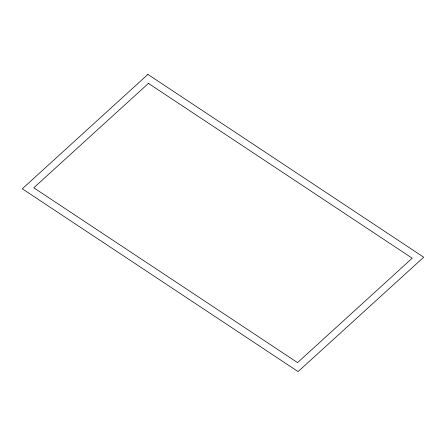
<?xml version="1.0" encoding="UTF-8"?>
<svg xmlns="http://www.w3.org/2000/svg" width="446" height="446" viewBox="0 0 446 446"><rect width="100%" height="100%" fill="white"/><g stroke="black" fill="none" stroke-linecap="round" stroke-linejoin="round"><path stroke-width="0.67" d="M147.905 74.404L22.3 188.792L298.095 371.596L423.7 257.208L147.905 74.404M148.44 83.38L33.796 187.794L297.56 362.62L412.204 258.206L148.44 83.38"/></g></svg>
